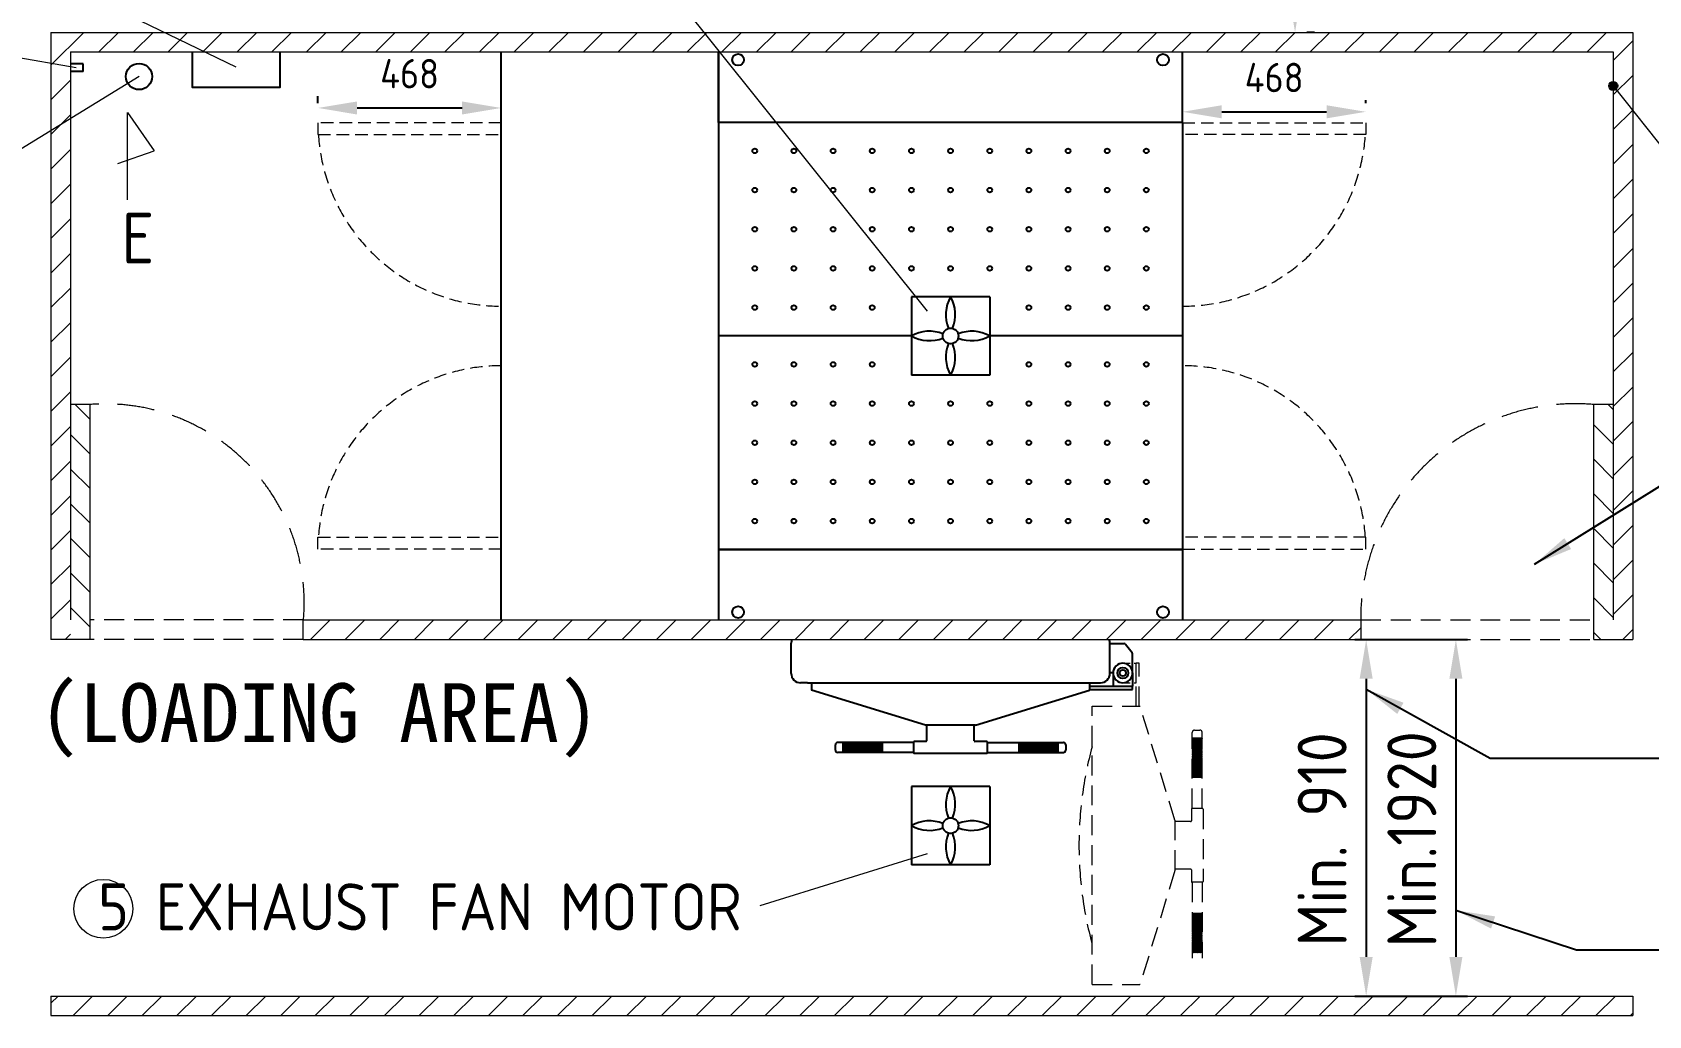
# Model space of a CAD drawing. Header units: millimetres. Extents: x 0 to 16408, y 0 to 11536.
# Drawn here: x 9972 to 14100, y 6897 to 9407 of the extents above; entities that cross this region are included whole.
import ezdxf

# ---------------------------------------------------------------- set-up
doc = ezdxf.new("R2010")
doc.units = ezdxf.units.MM
doc.header["$MEASUREMENT"] = 0
doc.linetypes.add('HIDDEN', pattern=[9.525, 6.35, -3.175])
doc.layers.get('0').update_dxf_attribs({"lineweight": 25})
for name, color, linetype, lineweight in [('D', 3, 'Continuous', 13), ('H', 2, 'HIDDEN', 15), ('S', 4, 'Continuous', 15), ('T', 4, 'Continuous', 15)]:
    doc.layers.add(name, color=color, linetype=linetype, lineweight=lineweight)
doc.styles.get("Standard").update_dxf_attribs({"font": 'KAIU.TTF'})
doc.styles.add('STU25', font='isocp2.shx')
doc.dimstyles.new('STU25', dxfattribs={"dimscale": 50, "dimtxt": 2.5, "dimasz": 2, "dimexe": 0.6, "dimexo": 1, "dimgap": 1, "dimtad": 1, "dimdsep": 46, "dimtxsty": 'STU25', "dimcen": 2, "dimazin": 2, "dimtfac": 1, "dimtmove": 0, "dimatfit": 3, "dimfxl": 0, "dimtolj": 1, "dimtzin": 0, "dimarcsym": 0})
doc.dimstyles.new('STU25$7', dxfattribs={"dimscale": 50, "dimtxt": 2.5, "dimasz": 2, "dimexe": 1.25, "dimexo": 0.625, "dimgap": 1, "dimtad": 0, "dimdec": 4, "dimdsep": 46, "dimtxsty": 'STU25', "dimcen": 2.5, "dimazin": 2, "dimtfac": 1, "dimtdec": 4, "dimtmove": 0, "dimatfit": 3, "dimfxl": 0, "dimtolj": 1, "dimtzin": 0, "dimarcsym": 0})
pattern_1 = [(45, (5319.3, 19464.58), (-44.19417, 44.19417), [])]

# ---------------------------------------------------------------- blocks, each defined once
blk = doc.blocks.new('*D3')
at = {"layer": 'D', "color": 0, "lineweight": -2}
for p, q in [((13349.7, 7857), (13637.4, 7857)), ((13607.4, 7757), (13607.4, 7047)), ((13349.7, 6947), (13637.4, 6947))]:
    blk.add_line(p, q, dxfattribs=at)
at = {"layer": 'D', "color": 0}
for points in [[(13624.1, 7757), (13590.8, 7757), (13607.4, 7857)], [(13590.8, 7047), (13624.1, 7047), (13607.4, 6947)]]:
    blk.add_solid(points, dxfattribs=at)
at = {"layer": 'Defpoints', "color": 0}
for p in [(13299.7, 7857), (13299.7, 6947), (13607.4, 6947)]:
    blk.add_point(p, dxfattribs=at)
at = {"layer": 'D', "color": 0, "insert": (13494.9, 7347), "char_height": 125, "attachment_point": 5, "rotation": 90, "style": 'STU25'}
blk.add_mtext('\\A1;{\\Fisocp2.shx;Min.1920}', dxfattribs=at)
blk = doc.blocks.new('*D7')
at = {"layer": 'D', "color": 0, "lineweight": -2}
for p, q in [((13349.7, 7857), (13408.3, 7857)), ((13378.3, 7757), (13378.3, 7047)), ((13349.7, 6947), (13408.3, 6947))]:
    blk.add_line(p, q, dxfattribs=at)
at = {"layer": 'D', "color": 0}
for points in [[(13394.9, 7757), (13361.6, 7757), (13378.3, 7857)], [(13361.6, 7047), (13394.9, 7047), (13378.3, 6947)]]:
    blk.add_solid(points, dxfattribs=at)
at = {"layer": 'Defpoints', "color": 0}
for p in [(13299.7, 7857), (13299.7, 6947), (13378.3, 6947)]:
    blk.add_point(p, dxfattribs=at)
at = {"layer": 'D', "color": 0, "insert": (13265.8, 7347), "char_height": 125, "attachment_point": 5, "rotation": 90, "style": 'STU25'}
blk.add_mtext('\\A1;{\\Fisocp2.shx;Min. 910}', dxfattribs=at)
blk = doc.blocks.new('*D17')
at = {"layer": 'D', "color": 0, "lineweight": -2}
for p, q in [((12849.8, 10287.3), (13226.7, 10287.3)), ((13196.7, 10187.3), (13196.7, 9507)), ((13246.7, 9407), (13226.7, 9407))]:
    blk.add_line(p, q, dxfattribs=at)
at = {"layer": 'D', "color": 0}
for points in [[(13213.4, 10187.3), (13180, 10187.3), (13196.7, 10287.3)], [(13180, 9507), (13213.4, 9507), (13196.7, 9407)]]:
    blk.add_solid(points, dxfattribs=at)
at = {"layer": 'Defpoints', "color": 0}
for p in [(12799.8, 10287.3), (13196.7, 9407), (13196.7, 9407)]:
    blk.add_point(p, dxfattribs=at)
at = {"layer": 'D', "color": 0, "insert": (13084.2, 9847.2), "char_height": 125, "attachment_point": 5, "rotation": 90, "style": 'STU25'}
blk.add_mtext('\\A1;880', dxfattribs=at)
blk = doc.blocks.new('*D27')
at = {"layer": 'Defpoints', "color": 0}
for p in [(11169.3, 9214), (10701.3, 9176), (11169.3, 9176)]:
    blk.add_point(p, dxfattribs=at)
at = {"layer": 'T', "color": 0, "lineweight": -2}
for p, q in [((10701.3, 9226), (10701.3, 9244)), ((10801.3, 9214), (11069.3, 9214)), ((11169.3, 9226), (11169.3, 9244))]:
    blk.add_line(p, q, dxfattribs=at)
at = {"layer": 'T', "color": 0}
for points in [[(10801.3, 9230.6), (10801.3, 9197.3), (10701.3, 9214)], [(11069.3, 9197.3), (11069.3, 9230.6), (11169.3, 9214)]]:
    blk.add_solid(points, dxfattribs=at)
at = {"layer": 'T', "color": 0, "insert": (10935.3, 9301.5), "char_height": 75, "attachment_point": 5, "style": 'STU25'}
blk.add_mtext('\\A1;468', dxfattribs=at)
blk = doc.blocks.new('*D28')
at = {"layer": 'Defpoints', "color": 0}
for p in [(12909.3, 9176), (13377.3, 9204.2), (13377.3, 9176)]:
    blk.add_point(p, dxfattribs=at)
at = {"layer": 'T', "color": 0, "lineweight": -2}
for p, q in [((12909.3, 9226), (12909.3, 9234.2)), ((13377.3, 9226), (13377.3, 9234.2)), ((13009.3, 9204.2), (13277.3, 9204.2))]:
    blk.add_line(p, q, dxfattribs=at)
at = {"layer": 'T', "color": 0}
for points in [[(13009.3, 9220.9), (13009.3, 9187.5), (12909.3, 9204.2)], [(13277.3, 9187.5), (13277.3, 9220.9), (13377.3, 9204.2)]]:
    blk.add_solid(points, dxfattribs=at)
at = {"layer": 'T', "color": 0, "insert": (13143.3, 9291.7), "char_height": 75, "attachment_point": 5, "style": 'STU25'}
blk.add_mtext('\\A1;468', dxfattribs=at)

msp = doc.modelspace()

# ---------------------------------------------------------------- hatches: boundary and pattern name
msp.add_hatch(color=256).paths.add_polyline_path([(13998.57, 9270.296, 1), (14020.091, 9270.296, 1)])
at = {"layer": 'H', "ltscale": 5}
h = msp.add_hatch(dxfattribs=at)
h.set_pattern_fill('ANSI31', color=256, scale=500, style=0)
h.set_pattern_definition([(45, (-15263.21, -4557.44), (-44.19417, 44.19417), [])])
h.paths.add_polyline_path([(14059.331, 7857.013), (14059.331, 9407.013), (10019.331, 9407.013), (10019.331, 7857.013), (10069.331, 7857.013), (10069.331, 7907.013), (10069.331, 8457.013), (10069.331, 9357.013), (14009.331, 9357.013), (14009.331, 9281.057, -0.41421356), (14020.091, 9270.296, -0.41421356), (14009.331, 9259.535), (14009.331, 7907.013), (14009.331, 7857.013)])
h = msp.add_hatch(dxfattribs=at)
h.set_pattern_fill('ANSI31', color=256, scale=500, angle=90, style=0)
h.set_pattern_definition([(135, (225343.33, 23976.97), (-44.194174, -44.194174), [])])
h.paths.add_polyline_path([(10069.331, 7857.013), (10119.331, 7857.013), (10119.331, 8457.013), (10069.331, 8457.013), (10069.331, 7907.013)])
h = msp.add_hatch(dxfattribs=at)
h.set_pattern_fill('ANSI31', color=256, scale=500, angle=90, style=0)
h.set_pattern_definition([(135, (226783.33, 23976.97), (-44.194174, -44.194174), [])])
h.paths.add_polyline_path([(14009.331, 7857.013), (13959.331, 7857.013), (13959.331, 8458.097), (14009.331, 8458.097)])
h = msp.add_hatch(dxfattribs=at)
h.set_pattern_fill('ANSI31', color=256, scale=500, style=0)
h.set_pattern_definition(pattern_1)
edge = h.paths.add_edge_path()
edge.add_line((10663.546, 7857.013), (13365.115, 7857.013))
edge.add_line((13365.115, 7857.013), (13365.115, 7907.013))
edge.add_line((10663.546, 7907.013), (13365.115, 7907.013))
edge.add_line((10663.546, 7857.013), (10663.546, 7907.013))
h = msp.add_hatch(dxfattribs=at)
h.set_pattern_fill('ANSI31', color=256, scale=500, style=0)
h.set_pattern_definition(pattern_1)
edge = h.paths.add_edge_path()
edge.add_line((10019.331, 6947.013), (10019.331, 6897.013))
edge.add_line((10019.331, 6897.013), (14059.331, 6897.013))
edge.add_line((14059.331, 6947.013), (14059.331, 6897.013))
edge.add_line((10019.331, 6947.013), (14059.331, 6947.013))

# ---------------------------------------------------------------- linework, layer by layer
for p, q in [((11169.331, 7907.013), (11169.331, 9357.013)), ((11724.331, 9357.013), (11724.331, 7907.013)), ((11724.331, 9177.013), (11724.331, 9357.013)), ((12909.331, 9177.013), (12909.331, 9357.013)), ((12909.331, 9177.013), (11724.331, 9177.013)), ((12909.331, 9177.013), (11724.331, 9177.013)), ((11724.331, 9177.013), (11724.331, 8632.013)), ((12909.331, 9177.013), (12909.331, 8632.013)), ((11724.331, 8632.013), (11724.331, 8087.013)), ((12216.831, 8632.013), (11724.331, 8632.013)), ((12216.831, 8632.013), (11724.331, 8632.013)), ((12909.331, 8632.013), (12416.831, 8632.013)), ((12909.331, 8632.013), (12416.831, 8632.013)), ((12909.331, 8632.013), (12909.331, 8087.013)), ((11724.331, 8087.013), (12909.331, 8087.013)), ((11724.331, 8087.013), (11724.331, 7907.013)), ((12909.331, 8087.013), (11724.331, 8087.013)), ((12909.331, 8087.013), (12909.331, 7907.013)), ((11909.831, 7770.712), (11909.831, 7847.712)), ((12723.831, 7770.712), (12723.831, 7847.712)), ((12723.831, 7771.712), (12723.831, 7846.712)), ((12723.831, 7846.712), (12731.831, 7846.712)), ((12731.831, 7846.712), (12759.428, 7846.712)), ((12780.735, 7823.082), (12763.332, 7844.836)), ((12781.831, 7771.712), (12781.831, 7819.958)), ((12731.831, 7771.712), (12723.831, 7771.712)), ((12731.831, 7771.712), (12731.831, 7737.712)), ((12781.831, 7771.712), (12781.831, 7737.712)), ((11951.831, 7746.712), (11933.831, 7746.712)), ((11951.831, 7746.712), (12699.831, 7746.712)), ((11961.831, 7746.712), (11961.831, 7727.712)), ((12252.831, 7638.713), (11961.831, 7727.712)), ((12380.831, 7638.713), (12671.831, 7727.712)), ((12671.831, 7746.712), (12671.831, 7727.712)), ((12671.831, 7737.712), (12781.831, 7737.712)), ((12671.831, 7729.712), (12781.831, 7729.712)), ((12681.831, 7746.712), (12699.831, 7746.712)), ((12731.831, 7737.712), (12781.831, 7737.712)), ((12781.831, 7729.712), (12781.831, 7737.712)), ((12380.831, 7638.713), (12252.831, 7638.713)), ((12256.331, 7598.713), (12256.331, 7638.713)), ((12377.331, 7598.713), (12377.331, 7638.713)), ((12254.331, 7596.713), (12224.724, 7596.713)), ((12408.937, 7596.713), (12379.331, 7596.713)), ((12022.724, 7575.013), (12022.724, 7588.413)), ((12222.724, 7594.413), (12028.724, 7594.413)), ((12222.724, 7569.013), (12028.724, 7569.013)), ((12042.724, 7571.436), (12065.702, 7594.413)), ((12042.724, 7573.436), (12063.702, 7594.413)), ((12042.724, 7575.436), (12061.702, 7594.413)), ((12042.724, 7569.436), (12067.702, 7594.413)), ((12042.724, 7583.436), (12053.702, 7594.413)), ((12042.724, 7585.436), (12051.702, 7594.413)), ((12042.724, 7581.436), (12055.702, 7594.413)), ((12042.724, 7569.013), (12042.724, 7594.413)), ((12042.724, 7577.436), (12059.702, 7594.413)), ((12042.724, 7579.436), (12057.702, 7594.413)), ((12042.724, 7587.436), (12049.702, 7594.413)), ((12042.724, 7593.436), (12043.702, 7594.413)), ((12042.724, 7591.436), (12045.702, 7594.413)), ((12042.724, 7589.436), (12047.702, 7594.413)), ((12066.538, 7569.013), (12042.724, 7592.827)), ((12064.538, 7569.013), (12042.724, 7590.827)), ((12062.538, 7569.013), (12042.724, 7588.827)), ((12060.538, 7569.013), (12042.724, 7586.827)), ((12058.538, 7569.013), (12042.724, 7584.827)), ((12056.538, 7569.013), (12042.724, 7582.827)), ((12054.538, 7569.013), (12042.724, 7580.827)), ((12052.538, 7569.013), (12042.724, 7578.827)), ((12050.538, 7569.013), (12042.724, 7576.827)), ((12048.538, 7569.013), (12042.724, 7574.827)), ((12046.538, 7569.013), (12042.724, 7572.827)), ((12044.538, 7569.013), (12042.724, 7570.827)), ((12068.538, 7569.013), (12043.138, 7594.413)), ((12044.302, 7569.013), (12069.702, 7594.413)), ((12070.538, 7569.013), (12045.138, 7594.413)), ((12046.302, 7569.013), (12071.702, 7594.413)), ((12072.538, 7569.013), (12047.138, 7594.413)), ((12048.302, 7569.013), (12073.702, 7594.413)), ((12074.538, 7569.013), (12049.138, 7594.413)), ((12050.302, 7569.013), (12075.702, 7594.413)), ((12076.538, 7569.013), (12051.138, 7594.413)), ((12052.302, 7569.013), (12077.702, 7594.413)), ((12078.538, 7569.013), (12053.138, 7594.413)), ((12054.302, 7569.013), (12079.702, 7594.413)), ((12080.538, 7569.013), (12055.138, 7594.413)), ((12056.302, 7569.013), (12081.702, 7594.413)), ((12082.538, 7569.013), (12057.138, 7594.413)), ((12058.302, 7569.013), (12083.702, 7594.413)), ((12084.538, 7569.013), (12059.138, 7594.413)), ((12060.302, 7569.013), (12085.702, 7594.413)), ((12086.538, 7569.013), (12061.138, 7594.413)), ((12062.302, 7569.013), (12087.702, 7594.413)), ((12088.538, 7569.013), (12063.138, 7594.413)), ((12064.302, 7569.013), (12089.702, 7594.413)), ((12090.538, 7569.013), (12065.138, 7594.413)), ((12066.302, 7569.013), (12091.702, 7594.413)), ((12092.538, 7569.013), (12067.138, 7594.413)), ((12068.302, 7569.013), (12093.702, 7594.413)), ((12094.538, 7569.013), (12069.138, 7594.413)), ((12070.302, 7569.013), (12095.702, 7594.413)), ((12096.538, 7569.013), (12071.138, 7594.413)), ((12072.302, 7569.013), (12097.702, 7594.413)), ((12098.538, 7569.013), (12073.138, 7594.413)), ((12074.302, 7569.013), (12099.702, 7594.413)), ((12100.538, 7569.013), (12075.138, 7594.413)), ((12076.302, 7569.013), (12101.702, 7594.413)), ((12102.538, 7569.013), (12077.138, 7594.413)), ((12078.302, 7569.013), (12103.702, 7594.413)), ((12104.538, 7569.013), (12079.138, 7594.413)), ((12080.302, 7569.013), (12105.702, 7594.413)), ((12106.538, 7569.013), (12081.138, 7594.413)), ((12082.302, 7569.013), (12107.702, 7594.413)), ((12108.538, 7569.013), (12083.138, 7594.413)), ((12084.302, 7569.013), (12109.702, 7594.413)), ((12110.538, 7569.013), (12085.138, 7594.413)), ((12086.302, 7569.013), (12111.702, 7594.413)), ((12112.538, 7569.013), (12087.138, 7594.413)), ((12088.302, 7569.013), (12113.702, 7594.413)), ((12114.538, 7569.013), (12089.138, 7594.413)), ((12090.302, 7569.013), (12115.702, 7594.413)), ((12116.538, 7569.013), (12091.138, 7594.413)), ((12092.302, 7569.013), (12117.702, 7594.413)), ((12118.538, 7569.013), (12093.138, 7594.413)), ((12094.302, 7569.013), (12119.702, 7594.413)), ((12120.538, 7569.013), (12095.138, 7594.413)), ((12096.302, 7569.013), (12121.702, 7594.413)), ((12122.538, 7569.013), (12097.138, 7594.413)), ((12098.302, 7569.013), (12123.702, 7594.413)), ((12124.538, 7569.013), (12099.138, 7594.413)), ((12100.302, 7569.013), (12125.702, 7594.413)), ((12126.538, 7569.013), (12101.138, 7594.413)), ((12102.302, 7569.013), (12127.702, 7594.413)), ((12128.538, 7569.013), (12103.138, 7594.413)), ((12104.302, 7569.013), (12129.702, 7594.413)), ((12130.538, 7569.013), (12105.138, 7594.413)), ((12106.302, 7569.013), (12131.702, 7594.413)), ((12132.538, 7569.013), (12107.138, 7594.413)), ((12108.302, 7569.013), (12133.702, 7594.413)), ((12134.538, 7569.013), (12109.138, 7594.413)), ((12110.302, 7569.013), (12135.702, 7594.413)), ((12136.538, 7569.013), (12111.138, 7594.413)), ((12112.302, 7569.013), (12137.702, 7594.413)), ((12138.538, 7569.013), (12113.138, 7594.413)), ((12114.302, 7569.013), (12139.702, 7594.413)), ((12140.538, 7569.013), (12115.138, 7594.413)), ((12116.302, 7569.013), (12141.702, 7594.413)), ((12142.538, 7569.013), (12117.138, 7594.413)), ((12118.302, 7569.013), (12142.724, 7593.436)), ((12142.724, 7570.827), (12119.138, 7594.413)), ((12120.302, 7569.013), (12142.724, 7591.436)), ((12142.724, 7572.827), (12121.138, 7594.413)), ((12122.302, 7569.013), (12142.724, 7589.436)), ((12142.724, 7574.827), (12123.138, 7594.413)), ((12124.302, 7569.013), (12142.724, 7587.436)), ((12142.724, 7576.827), (12125.138, 7594.413)), ((12126.302, 7569.013), (12142.724, 7585.436)), ((12142.724, 7578.827), (12127.138, 7594.413)), ((12128.302, 7569.013), (12142.724, 7583.436)), ((12142.724, 7580.827), (12129.138, 7594.413)), ((12130.302, 7569.013), (12142.724, 7581.436)), ((12142.724, 7582.827), (12131.138, 7594.413)), ((12132.302, 7569.013), (12142.724, 7579.436)), ((12142.724, 7584.827), (12133.138, 7594.413)), ((12134.302, 7569.013), (12142.724, 7577.436)), ((12142.724, 7586.827), (12135.138, 7594.413)), ((12136.302, 7569.013), (12142.724, 7575.436)), ((12142.724, 7588.827), (12137.138, 7594.413)), ((12138.302, 7569.013), (12142.724, 7573.436)), ((12142.724, 7590.827), (12139.138, 7594.413)), ((12140.302, 7569.013), (12142.724, 7571.436)), ((12142.724, 7592.827), (12141.138, 7594.413)), ((12142.724, 7569.013), (12142.724, 7594.413)), ((12222.724, 7568.713), (12222.724, 7594.713)), ((12224.724, 7566.713), (12408.937, 7566.713)), ((12410.937, 7568.713), (12410.937, 7594.713)), ((12410.937, 7594.413), (12604.937, 7594.413)), ((12410.937, 7569.013), (12604.937, 7569.013)), ((12505.36, 7594.413), (12490.937, 7579.99)), ((12507.36, 7594.413), (12490.937, 7577.99)), ((12509.36, 7594.413), (12490.937, 7575.99)), ((12511.36, 7594.413), (12490.937, 7573.99)), ((12513.36, 7594.413), (12490.937, 7571.99)), ((12515.36, 7594.413), (12490.937, 7569.99)), ((12490.937, 7594.413), (12490.937, 7569.013)), ((12495.36, 7594.413), (12490.937, 7589.99)), ((12497.36, 7594.413), (12490.937, 7587.99)), ((12499.36, 7594.413), (12490.937, 7585.99)), ((12501.36, 7594.413), (12490.937, 7583.99)), ((12503.36, 7594.413), (12490.937, 7581.99)), ((12493.36, 7594.413), (12490.937, 7591.99)), ((12490.937, 7592.6), (12514.523, 7569.013)), ((12490.937, 7590.6), (12512.523, 7569.013)), ((12490.937, 7588.6), (12510.523, 7569.013)), ((12490.937, 7586.6), (12508.523, 7569.013)), ((12490.937, 7584.6), (12506.523, 7569.013)), ((12490.937, 7582.6), (12504.523, 7569.013)), ((12490.937, 7580.6), (12502.523, 7569.013)), ((12490.937, 7578.6), (12500.523, 7569.013)), ((12490.937, 7576.6), (12498.523, 7569.013)), ((12490.937, 7574.6), (12496.523, 7569.013)), ((12490.937, 7572.6), (12494.523, 7569.013)), ((12490.937, 7570.6), (12492.523, 7569.013)), ((12491.123, 7594.413), (12516.523, 7569.013)), ((12517.36, 7594.413), (12491.96, 7569.013)), ((12493.123, 7594.413), (12518.523, 7569.013)), ((12519.36, 7594.413), (12493.96, 7569.013)), ((12495.123, 7594.413), (12520.523, 7569.013)), ((12521.36, 7594.413), (12495.96, 7569.013)), ((12497.123, 7594.413), (12522.523, 7569.013)), ((12523.36, 7594.413), (12497.96, 7569.013)), ((12499.123, 7594.413), (12524.523, 7569.013)), ((12525.36, 7594.413), (12499.96, 7569.013)), ((12501.123, 7594.413), (12526.523, 7569.013)), ((12527.36, 7594.413), (12501.96, 7569.013)), ((12503.123, 7594.413), (12528.523, 7569.013)), ((12529.36, 7594.413), (12503.96, 7569.013)), ((12505.123, 7594.413), (12530.523, 7569.013)), ((12531.36, 7594.413), (12505.96, 7569.013)), ((12507.123, 7594.413), (12532.523, 7569.013)), ((12533.36, 7594.413), (12507.96, 7569.013)), ((12509.123, 7594.413), (12534.523, 7569.013)), ((12535.36, 7594.413), (12509.96, 7569.013)), ((12511.123, 7594.413), (12536.523, 7569.013)), ((12537.36, 7594.413), (12511.96, 7569.013)), ((12513.123, 7594.413), (12538.523, 7569.013)), ((12539.36, 7594.413), (12513.96, 7569.013)), ((12515.123, 7594.413), (12540.523, 7569.013)), ((12541.36, 7594.413), (12515.96, 7569.013)), ((12517.123, 7594.413), (12542.523, 7569.013)), ((12543.36, 7594.413), (12517.96, 7569.013)), ((12519.123, 7594.413), (12544.523, 7569.013)), ((12545.36, 7594.413), (12519.96, 7569.013)), ((12521.123, 7594.413), (12546.523, 7569.013)), ((12547.36, 7594.413), (12521.96, 7569.013)), ((12523.123, 7594.413), (12548.523, 7569.013)), ((12549.36, 7594.413), (12523.96, 7569.013)), ((12525.123, 7594.413), (12550.523, 7569.013)), ((12551.36, 7594.413), (12525.96, 7569.013)), ((12527.123, 7594.413), (12552.523, 7569.013)), ((12553.36, 7594.413), (12527.96, 7569.013)), ((12529.123, 7594.413), (12554.523, 7569.013)), ((12555.36, 7594.413), (12529.96, 7569.013)), ((12531.123, 7594.413), (12556.523, 7569.013)), ((12557.36, 7594.413), (12531.96, 7569.013)), ((12533.123, 7594.413), (12558.523, 7569.013)), ((12559.36, 7594.413), (12533.96, 7569.013)), ((12535.123, 7594.413), (12560.523, 7569.013)), ((12561.36, 7594.413), (12535.96, 7569.013)), ((12537.123, 7594.413), (12562.523, 7569.013)), ((12563.36, 7594.413), (12537.96, 7569.013)), ((12539.123, 7594.413), (12564.523, 7569.013)), ((12565.36, 7594.413), (12539.96, 7569.013)), ((12541.123, 7594.413), (12566.523, 7569.013)), ((12567.36, 7594.413), (12541.96, 7569.013)), ((12543.123, 7594.413), (12568.523, 7569.013)), ((12569.36, 7594.413), (12543.96, 7569.013)), ((12545.123, 7594.413), (12570.523, 7569.013)), ((12571.36, 7594.413), (12545.96, 7569.013)), ((12547.123, 7594.413), (12572.523, 7569.013)), ((12573.36, 7594.413), (12547.96, 7569.013)), ((12549.123, 7594.413), (12574.523, 7569.013)), ((12575.36, 7594.413), (12549.96, 7569.013)), ((12551.123, 7594.413), (12576.523, 7569.013)), ((12577.36, 7594.413), (12551.96, 7569.013)), ((12553.123, 7594.413), (12578.523, 7569.013)), ((12579.36, 7594.413), (12553.96, 7569.013)), ((12555.123, 7594.413), (12580.523, 7569.013)), ((12581.36, 7594.413), (12555.96, 7569.013)), ((12557.123, 7594.413), (12582.523, 7569.013)), ((12583.36, 7594.413), (12557.96, 7569.013)), ((12559.123, 7594.413), (12584.523, 7569.013)), ((12585.36, 7594.413), (12559.96, 7569.013)), ((12561.123, 7594.413), (12586.523, 7569.013)), ((12587.36, 7594.413), (12561.96, 7569.013)), ((12563.123, 7594.413), (12588.523, 7569.013)), ((12589.36, 7594.413), (12563.96, 7569.013)), ((12565.123, 7594.413), (12590.523, 7569.013)), ((12590.937, 7593.99), (12565.96, 7569.013)), ((12567.123, 7594.413), (12590.937, 7570.6)), ((12590.937, 7591.99), (12567.96, 7569.013)), ((12569.123, 7594.413), (12590.937, 7572.6)), ((12590.937, 7589.99), (12569.96, 7569.013)), ((12571.123, 7594.413), (12590.937, 7574.6)), ((12590.937, 7587.99), (12571.96, 7569.013)), ((12573.123, 7594.413), (12590.937, 7576.6)), ((12590.937, 7585.99), (12573.96, 7569.013)), ((12575.123, 7594.413), (12590.937, 7578.6)), ((12590.937, 7583.99), (12575.96, 7569.013)), ((12577.123, 7594.413), (12590.937, 7580.6)), ((12590.937, 7581.99), (12577.96, 7569.013)), ((12579.123, 7594.413), (12590.937, 7582.6)), ((12590.937, 7579.99), (12579.96, 7569.013)), ((12581.123, 7594.413), (12590.937, 7584.6)), ((12590.937, 7577.99), (12581.96, 7569.013)), ((12583.123, 7594.413), (12590.937, 7586.6)), ((12590.937, 7575.99), (12583.96, 7569.013)), ((12585.123, 7594.413), (12590.937, 7588.6)), ((12590.937, 7573.99), (12585.96, 7569.013)), ((12587.123, 7594.413), (12590.937, 7590.6)), ((12590.937, 7571.99), (12587.96, 7569.013)), ((12589.123, 7594.413), (12590.937, 7592.6)), ((12590.937, 7569.99), (12589.96, 7569.013)), ((12590.937, 7594.413), (12590.937, 7569.013)), ((12610.937, 7588.413), (12610.937, 7575.013))]:
    msp.add_line(p, q)
at = {"linetype": 'Continuous'}
for p, q in [((10101.706, 9326.728), (10069.331, 9326.728)), ((10101.706, 9306.728), (10069.331, 9306.728)), ((10101.706, 9306.728), (10101.706, 9326.728)), ((12416.831, 8732.013), (12216.831, 8732.013)), ((12216.831, 8732.013), (12216.831, 8532.013)), ((12416.831, 8732.013), (12416.831, 8532.013)), ((12416.831, 8532.013), (12216.831, 8532.013)), ((12416.831, 7482.013), (12216.831, 7482.013)), ((12216.831, 7482.013), (12216.831, 7282.013)), ((12416.831, 7482.013), (12416.831, 7282.013)), ((12416.831, 7282.013), (12216.831, 7282.013))]:
    msp.add_line(p, q, dxfattribs=at)
msp.add_lwpolyline([(10379.774, 9357.013), (10379.774, 9267.415), (10604.482, 9267.415), (10604.482, 9357.013)], dxfattribs=at)
for centre, radius in [((11774.331, 9337.013), 15), ((12859.331, 9337.013), 15), ((10244.331, 9294.192), 33.5), ((14009.331, 9270.296), 10.761), ((11816.831, 9104.513), 6), ((11916.831, 9104.513), 6), ((12016.831, 9104.513), 6), ((12116.831, 9104.513), 6), ((12216.831, 9104.513), 6), ((12316.831, 9104.513), 6), ((12416.831, 9104.513), 6), ((12516.831, 9104.513), 6), ((12616.831, 9104.513), 6), ((12716.831, 9104.513), 6), ((12816.831, 9104.513), 6), ((11816.831, 9004.513), 6), ((11916.831, 9004.513), 6), ((12016.831, 9004.513), 6), ((12116.831, 9004.513), 6), ((12216.831, 9004.513), 6), ((12316.831, 9004.513), 6), ((12416.831, 9004.513), 6), ((12516.831, 9004.513), 6), ((12616.831, 9004.513), 6), ((12716.831, 9004.513), 6), ((12816.831, 9004.513), 6), ((11816.831, 8904.513), 6), ((11916.831, 8904.513), 6), ((12016.831, 8904.513), 6), ((12116.831, 8904.513), 6), ((12216.831, 8904.513), 6), ((12316.831, 8904.513), 6), ((12416.831, 8904.513), 6), ((12516.831, 8904.513), 6), ((12616.831, 8904.513), 6), ((12716.831, 8904.513), 6), ((12816.831, 8904.513), 6), ((11816.831, 8804.513), 6), ((11916.831, 8804.513), 6), ((12016.831, 8804.513), 6), ((12116.831, 8804.513), 6), ((12216.831, 8804.513), 6), ((12316.831, 8804.513), 6), ((12416.831, 8804.513), 6), ((12516.831, 8804.513), 6), ((12616.831, 8804.513), 6), ((12716.831, 8804.513), 6), ((12816.831, 8804.513), 6), ((11816.831, 8704.513), 6), ((11916.831, 8704.513), 6), ((12016.831, 8704.513), 6), ((12116.831, 8704.513), 6), ((12516.831, 8704.513), 6), ((12616.831, 8704.513), 6), ((12716.831, 8704.513), 6), ((12816.831, 8704.513), 6), ((12316.831, 8632.013), 20), ((11816.831, 8559.513), 6), ((11916.831, 8559.513), 6), ((12016.831, 8559.513), 6), ((12116.831, 8559.513), 6), ((12516.831, 8559.513), 6), ((12616.831, 8559.513), 6), ((12716.831, 8559.513), 6), ((12816.831, 8559.513), 6), ((11816.831, 8459.513), 6), ((11916.831, 8459.513), 6), ((12016.831, 8459.513), 6), ((12116.831, 8459.513), 6), ((12216.831, 8459.513), 6), ((12316.831, 8459.513), 6), ((12416.831, 8459.513), 6), ((12516.831, 8459.513), 6), ((12616.831, 8459.513), 6), ((12716.831, 8459.513), 6), ((12816.831, 8459.513), 6), ((11816.831, 8359.513), 6), ((11916.831, 8359.513), 6), ((12016.831, 8359.513), 6), ((12116.831, 8359.513), 6), ((12216.831, 8359.513), 6), ((12316.831, 8359.513), 6), ((12416.831, 8359.513), 6), ((12516.831, 8359.513), 6), ((12616.831, 8359.513), 6), ((12716.831, 8359.513), 6), ((12816.831, 8359.513), 6), ((11816.831, 8259.513), 6), ((11916.831, 8259.513), 6), ((12016.831, 8259.513), 6), ((12116.831, 8259.513), 6), ((12216.831, 8259.513), 6), ((12316.831, 8259.513), 6), ((12416.831, 8259.513), 6), ((12516.831, 8259.513), 6), ((12616.831, 8259.513), 6), ((12716.831, 8259.513), 6), ((12816.831, 8259.513), 6), ((11816.831, 8159.513), 6), ((11916.831, 8159.513), 6), ((12016.831, 8159.513), 6), ((12116.831, 8159.513), 6), ((12216.831, 8159.513), 6), ((12316.831, 8159.513), 6), ((12416.831, 8159.513), 6), ((12516.831, 8159.513), 6), ((12616.831, 8159.513), 6), ((12716.831, 8159.513), 6), ((12816.831, 8159.513), 6), ((11774.331, 7927.013), 15), ((12859.331, 7927.013), 15), ((12756.831, 7771.712), 14), ((12756.831, 7771.712), 8), ((12316.831, 7382.013), 20), ((12316.831, 7382.013), 20), ((12316.831, 7382.013), 20), ((12316.831, 7382.013), 20)]:
    msp.add_circle(centre, radius)
for centre, radius, start, end in [((12397.855, 8686.138), 93.11, 150.481802, 201.977032), ((12235.806, 8686.138), 93.11, 338.022968, 29.518198), ((12262.706, 8550.989), 93.11, 68.022968, 119.518198), ((12262.706, 8713.037), 93.11, 240.481802, 291.977032), ((12370.955, 8550.989), 93.11, 60.481802, 111.977032), ((12370.955, 8713.037), 93.11, 248.022968, 299.518198), ((12397.855, 8577.888), 93.11, 158.022968, 209.518198), ((12235.806, 8577.888), 93.11, 330.481802, 21.977032), ((11933.831, 7847.712), 24, 157.198577, 180), ((12699.831, 7847.712), 24, 0, 22.801423), ((12759.428, 7841.712), 5, 38.659808, 90), ((12776.831, 7819.958), 5, 0, 38.659808), ((11933.831, 7770.712), 24, 180, 270), ((12699.831, 7770.712), 24, 270, 0), ((12756.831, 7771.712), 25, 0, 180), ((12756.831, 7771.712), 25, 180, 0), ((12224.724, 7594.713), 2, 90, 180), ((12254.331, 7598.713), 2, 270, 0), ((12379.331, 7598.713), 2, 180, 270), ((12408.937, 7594.713), 2, 0, 90), ((12028.724, 7588.413), 6, 90, 180), ((12028.724, 7575.013), 6, 180, 270), ((12224.724, 7568.713), 2, 180, 270), ((12408.937, 7568.713), 2, 270, 0), ((12604.937, 7588.413), 6, 0, 90), ((12604.937, 7575.013), 6, 270, 0), ((12397.855, 7436.138), 93.11, 150.481802, 201.977032), ((12235.806, 7436.138), 93.11, 338.022968, 29.518198), ((12262.706, 7300.989), 93.11, 68.022968, 119.518198), ((12370.955, 7300.989), 93.11, 60.481802, 111.977032), ((12262.706, 7463.037), 93.11, 240.481802, 291.977032), ((12397.855, 7327.888), 93.11, 158.022968, 209.518198), ((12235.806, 7327.888), 93.11, 330.481802, 21.977032), ((12370.955, 7463.037), 93.11, 248.022968, 299.518198)]:
    msp.add_arc(centre, radius, start, end)
at = {"layer": 'D'}
for p, q in [((9917.376, 9596.801), (10491.213, 9319.258)), ((12257.696, 8695.048), (11597.871, 9519.118)), ((10084.031, 9316.331), (9917.7, 9345.115)), ((14009.331, 9270.296), (14150.863, 9091.673)), ((10214.722, 9201.986), (10283.019, 9104.757)), ((10214.722, 8979.311), (10214.722, 9201.986)), ((10189.817, 9072.386), (10283.019, 9104.757)), ((12256.716, 7310.028), (11830.125, 7177.489))]:
    msp.add_line(p, q, dxfattribs=at)
at = {"layer": 'D', "linetype": 'Continuous'}
msp.add_line((10244.331, 9294.192), (9738.236, 8983.558), dxfattribs=at)
at = {"layer": 'D'}
msp.add_circle((10153.158, 7169.881), 75, dxfattribs=at)
at = {"layer": 'H', "ltscale": 5}
for p, q in [((11169.331, 9176.013), (10701.331, 9176.013)), ((10701.331, 9176.013), (10701.331, 9146.013)), ((12909.331, 9176.013), (13377.331, 9176.013)), ((13377.331, 9176.013), (13377.331, 9146.013)), ((10701.331, 9146.013), (11169.331, 9146.013)), ((13377.331, 9146.013), (12909.331, 9146.013)), ((10701.331, 8118.013), (11169.331, 8118.013)), ((10701.331, 8088.013), (10701.331, 8118.013)), ((13377.331, 8118.013), (12909.331, 8118.013)), ((13377.331, 8088.013), (13377.331, 8118.013)), ((11169.331, 8088.013), (10701.331, 8088.013)), ((12909.331, 8088.013), (13377.331, 8088.013))]:
    msp.add_line(p, q, dxfattribs=at)
at = {"layer": 'H', "ltscale": 8}
for p, q in [((10663.546, 7907.013), (10119.331, 7907.013)), ((13365.115, 7907.013), (13959.331, 7907.013)), ((10663.546, 7857.013), (10119.331, 7857.013)), ((13365.115, 7857.013), (13959.331, 7857.013)), ((12790.831, 7686.712), (12790.831, 7796.712)), ((12798.831, 7686.712), (12798.831, 7796.712)), ((12678.831, 6976.712), (12678.831, 7686.712)), ((12678.831, 7686.712), (12799.831, 7686.712)), ((12799.831, 7686.712), (12800.827, 7686.625)), ((12889.826, 7395.712), (12800.827, 7686.625)), ((12934.131, 7425.818), (12934.131, 7619.818)), ((12934.131, 7590.005), (12949.944, 7605.818)), ((12934.131, 7605.818), (12959.531, 7605.818)), ((12934.131, 7588.005), (12951.944, 7605.818)), ((12934.131, 7586.005), (12953.944, 7605.818)), ((12934.131, 7584.005), (12955.944, 7605.818)), ((12934.131, 7582.005), (12957.944, 7605.818)), ((12934.131, 7602.005), (12937.944, 7605.818)), ((12934.131, 7604.005), (12935.944, 7605.818)), ((12934.131, 7594.005), (12945.944, 7605.818)), ((12934.131, 7600.005), (12939.944, 7605.818)), ((12934.131, 7598.005), (12941.944, 7605.818)), ((12934.131, 7596.005), (12943.944, 7605.818)), ((12934.131, 7592.005), (12947.944, 7605.818)), ((12934.131, 7580.005), (12959.531, 7605.405)), ((12934.131, 7604.241), (12959.531, 7578.841)), ((12934.131, 7578.005), (12959.531, 7603.405)), ((12934.131, 7602.241), (12959.531, 7576.841)), ((12934.131, 7576.005), (12959.531, 7601.405)), ((12934.131, 7600.241), (12959.531, 7574.841)), ((12934.131, 7574.005), (12959.531, 7599.405)), ((12934.131, 7598.241), (12959.531, 7572.841)), ((12934.131, 7572.005), (12959.531, 7597.405)), ((12934.131, 7596.241), (12959.531, 7570.841)), ((12934.553, 7605.818), (12959.531, 7580.841)), ((12936.553, 7605.818), (12959.531, 7582.841)), ((12938.553, 7605.818), (12959.531, 7584.841)), ((12940.131, 7625.818), (12953.531, 7625.818)), ((12940.553, 7605.818), (12959.531, 7586.841)), ((12942.553, 7605.818), (12959.531, 7588.841)), ((12944.553, 7605.818), (12959.531, 7590.841)), ((12946.553, 7605.818), (12959.531, 7592.841)), ((12948.553, 7605.818), (12959.531, 7594.841)), ((12950.553, 7605.818), (12959.531, 7596.841)), ((12952.553, 7605.818), (12959.531, 7598.841)), ((12954.553, 7605.818), (12959.531, 7600.841)), ((12956.553, 7605.818), (12959.531, 7602.841)), ((12958.553, 7605.818), (12959.531, 7604.841)), ((12959.531, 7425.818), (12959.531, 7619.818)), ((12934.131, 7570.005), (12959.531, 7595.405)), ((12934.131, 7594.241), (12959.531, 7568.841)), ((12934.131, 7568.005), (12959.531, 7593.405)), ((12934.131, 7592.241), (12959.531, 7566.841)), ((12934.131, 7566.005), (12959.531, 7591.405)), ((12934.131, 7590.241), (12959.531, 7564.841)), ((12934.131, 7564.005), (12959.531, 7589.405)), ((12934.131, 7588.241), (12959.531, 7562.841)), ((12934.131, 7562.005), (12959.531, 7587.405)), ((12934.131, 7586.241), (12959.531, 7560.841)), ((12934.131, 7560.005), (12959.531, 7585.405)), ((12934.131, 7584.241), (12959.531, 7558.841)), ((12934.131, 7558.005), (12959.531, 7583.405)), ((12934.131, 7582.241), (12959.531, 7556.841)), ((12934.131, 7556.005), (12959.531, 7581.405)), ((12934.131, 7580.241), (12959.531, 7554.841)), ((12934.131, 7554.005), (12959.531, 7579.405)), ((12934.131, 7578.241), (12959.531, 7552.841)), ((12934.131, 7552.005), (12959.531, 7577.405)), ((12934.131, 7576.241), (12959.531, 7550.841)), ((12934.131, 7550.005), (12959.531, 7575.405)), ((12934.131, 7574.241), (12959.531, 7548.841)), ((12934.131, 7548.005), (12959.531, 7573.405)), ((12934.131, 7572.241), (12959.531, 7546.841)), ((12934.131, 7546.005), (12959.531, 7571.405)), ((12934.131, 7570.241), (12959.531, 7544.841)), ((12934.131, 7544.005), (12959.531, 7569.405)), ((12934.131, 7568.241), (12959.531, 7542.841)), ((12934.131, 7542.005), (12959.531, 7567.405)), ((12934.131, 7566.241), (12959.531, 7540.841)), ((12934.131, 7540.005), (12959.531, 7565.405)), ((12934.131, 7564.241), (12959.531, 7538.841)), ((12934.131, 7538.005), (12959.531, 7563.405)), ((12934.131, 7562.241), (12959.531, 7536.841)), ((12934.131, 7536.005), (12959.531, 7561.405)), ((12934.131, 7560.241), (12959.531, 7534.841)), ((12934.131, 7534.005), (12959.531, 7559.405)), ((12934.131, 7558.241), (12959.531, 7532.841)), ((12934.131, 7532.005), (12959.531, 7557.405)), ((12934.131, 7556.241), (12959.531, 7530.841)), ((12934.131, 7530.005), (12959.531, 7555.405)), ((12934.131, 7554.241), (12959.531, 7528.841)), ((12934.131, 7528.005), (12959.531, 7553.405)), ((12934.131, 7552.241), (12959.531, 7526.841)), ((12934.131, 7526.005), (12959.531, 7551.405)), ((12934.131, 7550.241), (12959.531, 7524.841)), ((12934.131, 7524.005), (12959.531, 7549.405)), ((12934.131, 7548.241), (12959.531, 7522.841)), ((12934.131, 7522.005), (12959.531, 7547.405)), ((12934.131, 7546.241), (12959.531, 7520.841)), ((12934.131, 7520.005), (12959.531, 7545.405)), ((12934.131, 7544.241), (12959.531, 7518.841)), ((12934.131, 7518.005), (12959.531, 7543.405)), ((12934.131, 7542.241), (12959.531, 7516.841)), ((12934.131, 7516.005), (12959.531, 7541.405)), ((12934.131, 7540.241), (12959.531, 7514.841)), ((12934.131, 7514.005), (12959.531, 7539.405)), ((12934.131, 7538.241), (12959.531, 7512.841)), ((12934.131, 7512.005), (12959.531, 7537.405)), ((12934.131, 7536.241), (12959.531, 7510.841)), ((12934.131, 7510.005), (12959.531, 7535.405)), ((12934.131, 7534.241), (12959.531, 7508.841)), ((12934.131, 7508.005), (12959.531, 7533.405)), ((12934.131, 7532.241), (12959.531, 7506.841)), ((12934.131, 7506.005), (12959.531, 7531.405)), ((12934.131, 7530.241), (12958.553, 7505.818)), ((12934.131, 7528.241), (12956.553, 7505.818)), ((12934.131, 7526.241), (12954.553, 7505.818)), ((12934.131, 7524.241), (12952.553, 7505.818)), ((12934.131, 7522.241), (12950.553, 7505.818)), ((12934.131, 7520.241), (12948.553, 7505.818)), ((12934.131, 7518.241), (12946.553, 7505.818)), ((12934.131, 7516.241), (12944.553, 7505.818)), ((12934.131, 7514.241), (12942.553, 7505.818)), ((12935.944, 7505.818), (12959.531, 7529.405)), ((12937.944, 7505.818), (12959.531, 7527.405)), ((12939.944, 7505.818), (12959.531, 7525.405)), ((12941.944, 7505.818), (12959.531, 7523.405)), ((12943.944, 7505.818), (12959.531, 7521.405)), ((12945.944, 7505.818), (12959.531, 7519.405)), ((12947.944, 7505.818), (12959.531, 7517.405)), ((12949.944, 7505.818), (12959.531, 7515.405)), ((12951.944, 7505.818), (12959.531, 7513.405)), ((12934.131, 7512.241), (12940.553, 7505.818)), ((12934.131, 7510.241), (12938.553, 7505.818)), ((12934.131, 7508.241), (12936.553, 7505.818)), ((12934.131, 7505.818), (12959.531, 7505.818)), ((12953.944, 7505.818), (12959.531, 7511.405)), ((12955.944, 7505.818), (12959.531, 7509.405)), ((12957.944, 7505.818), (12959.531, 7507.405)), ((12889.826, 7395.712), (12889.826, 7267.712)), ((12929.831, 7392.212), (12889.831, 7392.212)), ((12931.831, 7423.818), (12931.831, 7394.212)), ((12959.831, 7425.818), (12933.831, 7425.818)), ((12961.831, 7423.818), (12961.831, 7239.606)), ((12889.826, 7267.712), (12800.827, 6976.625)), ((12929.831, 7271.212), (12889.831, 7271.212)), ((12931.831, 7269.212), (12931.831, 7239.606)), ((12959.831, 7237.606), (12933.831, 7237.606)), ((12934.131, 7237.606), (12934.131, 7043.606)), ((12959.531, 7237.606), (12959.531, 7043.606)), ((12959.531, 7157.606), (12934.131, 7157.606)), ((12957.717, 7157.606), (12934.131, 7134.019)), ((12955.717, 7157.606), (12934.131, 7136.019)), ((12953.717, 7157.606), (12934.131, 7138.019)), ((12951.717, 7157.606), (12934.131, 7140.019)), ((12949.717, 7157.606), (12934.131, 7142.019)), ((12935.717, 7157.606), (12934.131, 7156.019)), ((12941.717, 7157.606), (12934.131, 7150.019)), ((12939.717, 7157.606), (12934.131, 7152.019)), ((12937.717, 7157.606), (12934.131, 7154.019)), ((12947.717, 7157.606), (12934.131, 7144.019)), ((12945.717, 7157.606), (12934.131, 7146.019)), ((12943.717, 7157.606), (12934.131, 7148.019)), ((12959.531, 7157.419), (12934.131, 7132.019)), ((12959.531, 7131.183), (12934.131, 7156.583)), ((12959.531, 7155.419), (12934.131, 7130.019)), ((12959.531, 7129.183), (12934.131, 7154.583)), ((12959.531, 7153.419), (12934.131, 7128.019)), ((12959.531, 7127.183), (12934.131, 7152.583)), ((12959.531, 7151.419), (12934.131, 7126.019)), ((12959.531, 7125.183), (12934.131, 7150.583)), ((12959.531, 7149.419), (12934.131, 7124.019)), ((12959.531, 7123.183), (12934.131, 7148.583)), ((12959.531, 7147.419), (12934.131, 7122.019)), ((12959.531, 7121.183), (12934.131, 7146.583)), ((12959.531, 7145.419), (12934.131, 7120.019)), ((12959.531, 7119.183), (12934.131, 7144.583)), ((12959.531, 7143.419), (12934.131, 7118.019)), ((12959.531, 7117.183), (12934.131, 7142.583)), ((12959.531, 7141.419), (12934.131, 7116.019)), ((12959.531, 7133.183), (12935.108, 7157.606)), ((12959.531, 7135.183), (12937.108, 7157.606)), ((12959.531, 7137.183), (12939.108, 7157.606)), ((12959.531, 7139.183), (12941.108, 7157.606)), ((12959.531, 7141.183), (12943.108, 7157.606)), ((12959.531, 7143.183), (12945.108, 7157.606)), ((12959.531, 7145.183), (12947.108, 7157.606)), ((12959.531, 7147.183), (12949.108, 7157.606)), ((12959.531, 7149.183), (12951.108, 7157.606)), ((12959.531, 7151.183), (12953.108, 7157.606)), ((12959.531, 7153.183), (12955.108, 7157.606)), ((12959.531, 7155.183), (12957.108, 7157.606)), ((12959.531, 7115.183), (12934.131, 7140.583)), ((12959.531, 7139.419), (12934.131, 7114.019)), ((12959.531, 7113.183), (12934.131, 7138.583)), ((12959.531, 7137.419), (12934.131, 7112.019)), ((12959.531, 7111.183), (12934.131, 7136.583)), ((12959.531, 7135.419), (12934.131, 7110.019)), ((12959.531, 7109.183), (12934.131, 7134.583)), ((12959.531, 7133.419), (12934.131, 7108.019)), ((12959.531, 7107.183), (12934.131, 7132.583)), ((12959.531, 7131.419), (12934.131, 7106.019)), ((12959.531, 7105.183), (12934.131, 7130.583)), ((12959.531, 7129.419), (12934.131, 7104.019)), ((12959.531, 7103.183), (12934.131, 7128.583)), ((12959.531, 7127.419), (12934.131, 7102.019)), ((12959.531, 7101.183), (12934.131, 7126.583)), ((12959.531, 7125.419), (12934.131, 7100.019)), ((12959.531, 7099.183), (12934.131, 7124.583)), ((12959.531, 7123.419), (12934.131, 7098.019)), ((12959.531, 7097.183), (12934.131, 7122.583)), ((12959.531, 7121.419), (12934.131, 7096.019)), ((12959.531, 7095.183), (12934.131, 7120.583)), ((12959.531, 7119.419), (12934.131, 7094.019)), ((12959.531, 7093.183), (12934.131, 7118.583)), ((12959.531, 7117.419), (12934.131, 7092.019)), ((12959.531, 7091.183), (12934.131, 7116.583)), ((12959.531, 7115.419), (12934.131, 7090.019)), ((12959.531, 7089.183), (12934.131, 7114.583)), ((12959.531, 7113.419), (12934.131, 7088.019)), ((12959.531, 7087.183), (12934.131, 7112.583)), ((12959.531, 7111.419), (12934.131, 7086.019)), ((12959.531, 7085.183), (12934.131, 7110.583)), ((12959.531, 7109.419), (12934.131, 7084.019)), ((12959.531, 7083.183), (12934.131, 7108.583)), ((12959.531, 7107.419), (12934.131, 7082.019)), ((12959.531, 7081.183), (12934.131, 7106.583)), ((12959.531, 7105.419), (12934.131, 7080.019)), ((12959.531, 7079.183), (12934.131, 7104.583)), ((12959.531, 7103.419), (12934.131, 7078.019)), ((12959.531, 7077.183), (12934.131, 7102.583)), ((12959.531, 7101.419), (12934.131, 7076.019)), ((12959.531, 7075.183), (12934.131, 7100.583)), ((12959.531, 7099.419), (12934.131, 7074.019)), ((12959.531, 7073.183), (12934.131, 7098.583)), ((12959.531, 7097.419), (12934.131, 7072.019)), ((12959.531, 7071.183), (12934.131, 7096.583)), ((12959.531, 7095.419), (12934.131, 7070.019)), ((12959.531, 7069.183), (12934.131, 7094.583)), ((12959.531, 7093.419), (12934.131, 7068.019)), ((12959.531, 7067.183), (12934.131, 7092.583)), ((12959.531, 7091.419), (12934.131, 7066.019)), ((12959.531, 7065.183), (12934.131, 7090.583)), ((12959.531, 7089.419), (12934.131, 7064.019)), ((12959.531, 7063.183), (12934.131, 7088.583)), ((12959.531, 7087.419), (12934.131, 7062.019)), ((12959.531, 7061.183), (12934.131, 7086.583)), ((12959.531, 7085.419), (12934.131, 7060.019)), ((12959.531, 7059.183), (12934.131, 7084.583)), ((12959.531, 7083.419), (12934.131, 7058.019)), ((12959.108, 7057.606), (12934.131, 7082.583)), ((12957.108, 7057.606), (12934.131, 7080.583)), ((12955.108, 7057.606), (12934.131, 7078.583)), ((12953.108, 7057.606), (12934.131, 7076.583)), ((12951.108, 7057.606), (12934.131, 7074.583)), ((12949.108, 7057.606), (12934.131, 7072.583)), ((12947.108, 7057.606), (12934.131, 7070.583)), ((12959.531, 7081.419), (12935.717, 7057.606)), ((12959.531, 7079.419), (12937.717, 7057.606)), ((12959.531, 7077.419), (12939.717, 7057.606)), ((12959.531, 7075.419), (12941.717, 7057.606)), ((12959.531, 7073.419), (12943.717, 7057.606)), ((12959.531, 7071.419), (12945.717, 7057.606)), ((12959.531, 7069.419), (12947.717, 7057.606)), ((12678.831, 6976.712), (12799.831, 6976.712)), ((12800.827, 6976.625), (12799.831, 6976.712))]:
    msp.add_line(p, q, dxfattribs=at)
at = {"layer": 'H', "ltscale": 3}
for p, q in [((12756.831, 7796.712), (12790.831, 7796.712)), ((12790.831, 7746.712), (12790.831, 7796.712)), ((12798.831, 7796.712), (12790.831, 7796.712)), ((12756.831, 7746.712), (12790.831, 7746.712))]:
    msp.add_line(p, q, dxfattribs=at)
at = {"layer": 'H', "ltscale": 5}
for centre, start, end in [((11169.331, 9176.013), 183.675326, 270), ((12909.331, 9176.013), 270, 356.324674), ((11169.331, 8088.013), 90, 176.324674), ((12909.331, 8088.013), 3.675326, 90)]:
    msp.add_arc(centre, 468, start, end, dxfattribs=at)
at = {"layer": 'H', "ltscale": 15}
for centre, radius, start, end in [((10158.592, 7950.98), 507.553, 355.153261, 94.436515), ((13912.535, 7910.797), 548.217, 85.103263, 180.395455)]:
    msp.add_arc(centre, radius, start, end, dxfattribs=at)
at = {"layer": 'H', "ltscale": 3}
msp.add_arc((12756.831, 7771.712), 25, 90, 270, dxfattribs=at)
at = {"layer": 'H', "ltscale": 8}
for centre, radius, start, end in [((12940.131, 7619.818), 6, 90, 180), ((12953.531, 7619.818), 6, 0, 90), ((13608.443, 7331.712), 963.612, 164.854641, 195.145359), ((12496.831, 7632.593), 188, 344.854641, 345.485697), ((12929.831, 7394.212), 2, 270, 0), ((12933.831, 7423.818), 2, 90, 180), ((12959.831, 7423.818), 2, 0, 90), ((12929.831, 7269.212), 2, 0, 90), ((12933.831, 7239.606), 2, 180, 270), ((12959.831, 7239.606), 2, 270, 0), ((12496.831, 7030.832), 188, 14.514303, 15.145359)]:
    msp.add_arc(centre, radius, start, end, dxfattribs=at)
at = {"layer": 'S', "linetype": 'Continuous'}
for p, q in [((10019.331, 9407.013), (10019.331, 7857.013)), ((10019.331, 9407.013), (14059.331, 9407.013)), ((14059.331, 9407.013), (14059.331, 7857.013)), ((10069.331, 9357.013), (10069.331, 8457.013)), ((10069.331, 9357.013), (14009.331, 9357.013)), ((14009.331, 9357.013), (14009.331, 7907.013)), ((10119.331, 7857.013), (10019.331, 7857.013)), ((13959.331, 7857.013), (14059.331, 7857.013)), ((10019.331, 6947.013), (10019.331, 6897.013)), ((10019.331, 6947.013), (14059.331, 6947.013)), ((14059.331, 6947.013), (14059.331, 6897.013)), ((10019.331, 6897.013), (14059.331, 6897.013))]:
    msp.add_line(p, q, dxfattribs=at)
at = {"layer": 'S'}
for p, q in [((10069.331, 8457.013), (10069.331, 7907.013)), ((10119.331, 8457.013), (10069.331, 8457.013)), ((10119.331, 7857.013), (10119.331, 8457.013)), ((13959.331, 7857.013), (13959.331, 8458.097)), ((13959.331, 8458.097), (14009.331, 8458.097)), ((10663.546, 7907.013), (13365.115, 7907.013)), ((10663.546, 7857.013), (10663.546, 7907.013)), ((13365.115, 7857.013), (13365.115, 7907.013)), ((10663.546, 7857.013), (13365.115, 7857.013)), ((12671.507, 7728.892), (12671.744, 7727.716))]:
    msp.add_line(p, q, dxfattribs=at)

# ---------------------------------------------------------------- texts
at = {"layer": 'D', "insert": (10199.642, 8946.52), "char_height": 129.6, "attachment_point": 1}
msp.add_mtext('{\\Fisocp2.shx;E}', dxfattribs=at)
at = {"layer": 'D', "color": 11, "insert": (9990.009, 7745.668), "char_height": 150, "attachment_point": 1}
msp.add_mtext('{\\C3;(LOADING AREA)}', dxfattribs=at)
at = {"layer": 'D', "color": 11, "insert": (10140.027, 7234.687), "char_height": 120, "attachment_point": 1, "style": 'STU25'}
msp.add_mtext('{\\C3;5 EXHAUST FAN MOTOR}', dxfattribs=at)

# ---------------------------------------------------------------- dimensions: what is measured, and where the dimension line sits
at = {"layer": 'D'}
dim = msp.add_linear_dim(base=(13196.714, 9407.013), p1=(12799.831, 10287.314), p2=(13196.714, 9407.013), angle=90, dimstyle='STU25', override={"dimdec": 0}, dxfattribs=at)
dim.commit()
dim.dimension.update_dxf_attribs({"geometry": '*D17', "text_midpoint": (13084.214, 9847.164)})
for base, text, picture, middle in [((13378.271, 6947.013), '{\\Fisocp2.shx;Min. <>}', '*D7', (13378.271, 7347.013)), ((13607.441, 6947.013), '{\\Fisocp2.shx;Min.1920}', '*D3', (13607.441, 7347.013))]:
    dim = msp.add_linear_dim(base=base, p1=(13299.683, 7857.013), p2=(13299.683, 6947.013), angle=90, text=text, dimstyle='STU25', dxfattribs=at)
    dim.commit()
    dim.dimension.update_dxf_attribs({"geometry": picture, "text_midpoint": middle, "dimtype": 160})
at = {"layer": 'T', "color": 3}
for base, p1, p2, picture, middle in [((11169.331, 9213.971), (10701.331, 9176.013), (11169.331, 9176.013), '*D27', (10935.331, 9301.471)), ((13377.331, 9204.2), (12909.331, 9176.013), (13377.331, 9176.013), '*D28', (13143.331, 9291.7))]:
    dim = msp.add_linear_dim(base=base, p1=p1, p2=p2, dimstyle='STU25', override={"dimtxt": 1.5}, dxfattribs=at)
    dim.commit()
    dim.dimension.update_dxf_attribs({"geometry": picture, "text_midpoint": middle})

# ---------------------------------------------------------------- leaders
at = {"layer": 'D'}
for points in [[(13808.124, 8049.219), (14191.098, 8287.471), (15917.692, 8287.471)], [(13378.271, 7730.158), (13694.806, 7553.857), (15762.758, 7553.857)], [(13607.441, 7165.93), (13915.577, 7065.003), (15584.806, 7065.003)]]:
    msp.add_leader(points, dimstyle='STU25$7', override={"dimgap": 1, "dimtad": 0}, dxfattribs=at)

doc.saveas('drawing.dxf')
